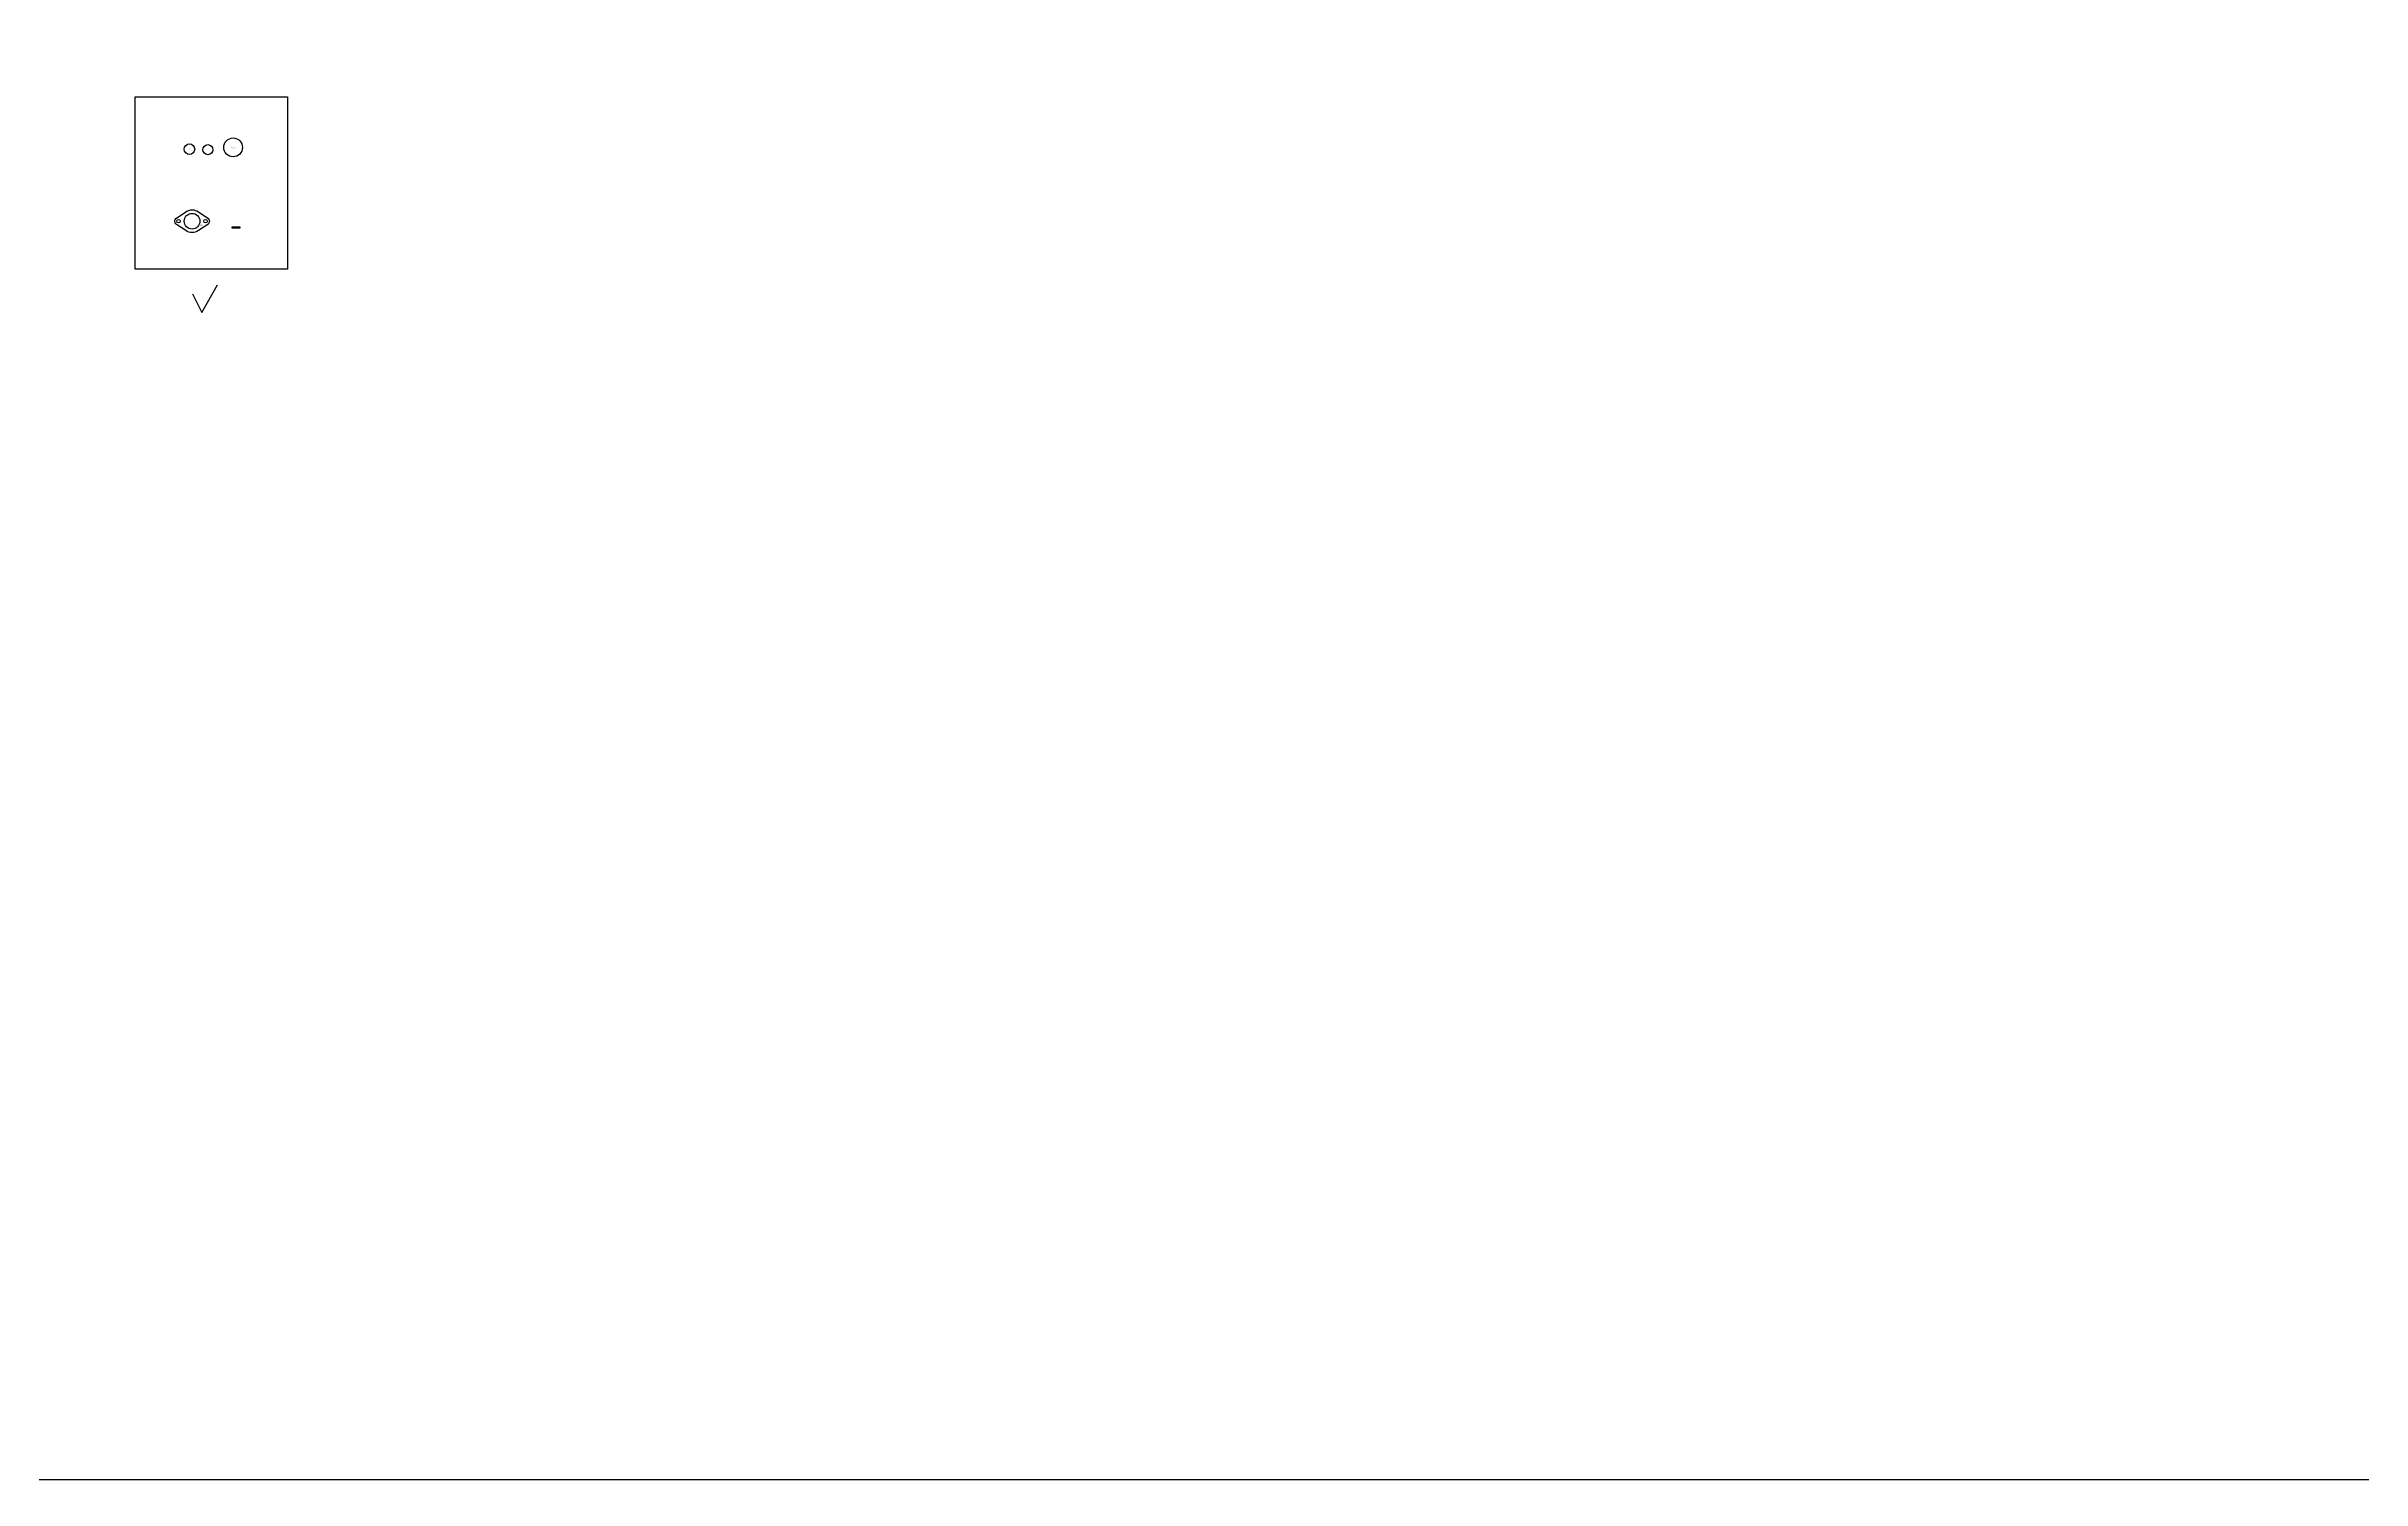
# Model space of a CAD drawing. Header units: millimetres. Extents: x -46397 to 283259, y -8690 to 23983.
# Drawn here: x 184827 to 194079, y -8690 to -2964 of the extents above; entities that cross this region are included whole.
import ezdxf

# ---------------------------------------------------------------- set-up
doc = ezdxf.new("R2010")
doc.units = ezdxf.units.MM
doc.styles.add('Arial', font='arial.ttf')

msp = doc.modelspace()

# ---------------------------------------------------------------- linework, layer by layer
for p, q in [((185410.86, -3952.03), (185448.28, -4026.81)), ((185448.28, -4026.81), (185511.29, -3916.61))]:
    msp.add_line(p, q)
for points in [[(-5297.58, 11840.68), (283258.8, 11840.68), (283258.8, -8689.89), (-5297.58, -8689.89)], [(185181.87, -3164.97), (185790.9, -3164.97), (185790.9, -3853.68), (185181.87, -3853.68)]]:
    msp.add_lwpolyline(points, close=True)
at = {"elevation": -2.09}
msp.add_lwpolyline([(185384.18, -3624.59, -0.303337), (185434.46, -3624.59), (185471.79, -3649.53, -0.5345225), (185471.79, -3674.89), (185434.46, -3699.84, -0.303337), (185384.18, -3699.84), (185346.85, -3674.89, -0.5345225), (185346.85, -3649.53)], format="xyb", close=True, dxfattribs=at)
msp.add_lwpolyline([(185569.62, -3685.28), (185599.62, -3685.28), (185599.62, -3690.28), (185569.62, -3690.28)], close=True, dxfattribs=at)
for centre, radius in [((185573.33, -3367.32), 37.5), ((185398.87, -3374.49), 21), ((185472.74, -3376.52), 20), ((185355.32, -3662.21, -2.09), 7), ((185409.32, -3662.21, -2.09), 31.34), ((185463.32, -3662.21, -2.09), 7)]:
    msp.add_circle(centre, radius)

# ---------------------------------------------------------------- texts
at = {"attachment_point": 1, "style": 'Arial'}
for s, width, gutter_width, insert, char_height in [("\\pxqc;{\\Fisocp|c0;P18.3\\P\\C7;SUS304\\C0;-16mm\\P\\H0.83333x;Q'ty:01}", 8.1962, 0.564, (185395.89, -3372.55, -0.15), 1), ("\\pxqc;{\\Fisocp|c0;P18.4\\P\\C7;SUS304\\C0;-16mm\\P\\H0.83333x;Q'ty:01}", 8.1962, 0.564, (185469.35, -3375.59, -0.15), 1), ("\\pxqc;{\\Fisocp|c0;P18.5\\P\\C7;SUS304\\C0;-16mm\\P\\H0.83333x;Q'ty:01}", 16.3925, 0.564, (185566.99, -3363.93, -0.15), 2), ("\\pxqc;{\\Fisocp|c0;P18.1\\P\\C7;SUS201\\C0;-6mm\\P\\H0.83333x;Q'ty:2}", 14.7925, 0.564, (185441.4, -3672.94, -0.15), 2), ("\\pxqc;{\\Fisocp|c0;P18.2\\P\\C7;SUS201\\C0;-6mm\\P\\H0.83333x;SC:2/1-Q'ty:4}", 3.6981, 0.94, (185583.6, -3686.62, -0.15), 0.5)]:
    msp.add_mtext_dynamic_manual_height_columns(s, width=width, gutter_width=gutter_width, heights=[0], dxfattribs=dict(at, insert=insert, char_height=char_height))

doc.saveas('drawing.dxf')
